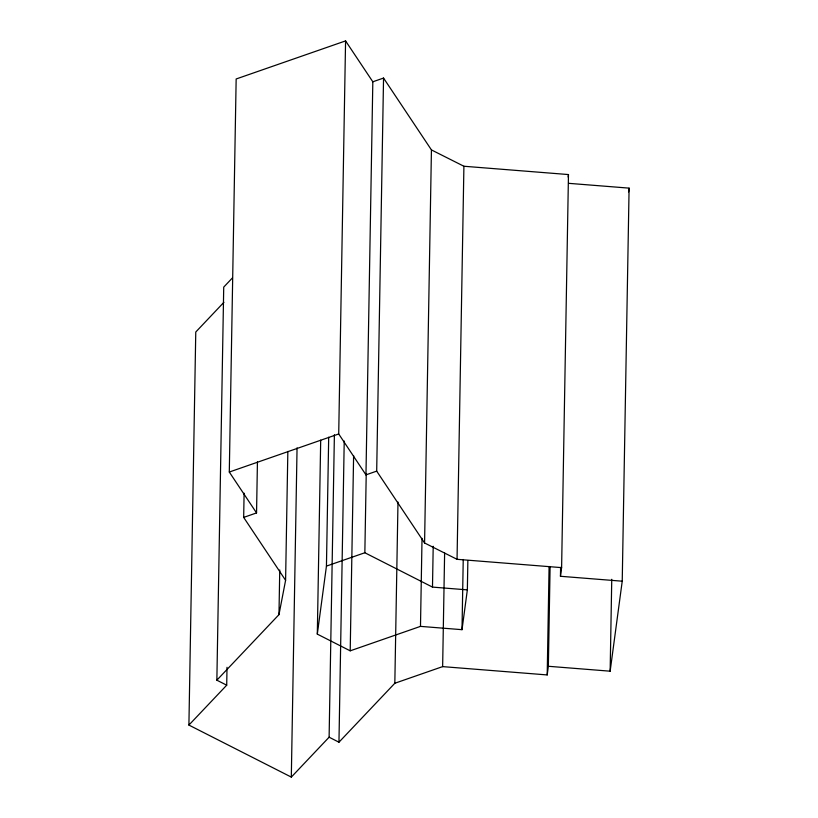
<?xml version="1.0" encoding="UTF-8"?>
<svg xmlns="http://www.w3.org/2000/svg" width="818" height="818" viewBox="0 0 818 818"><rect width="100%" height="100%" fill="white"/><g stroke="black" fill="none" stroke-linecap="round" stroke-linejoin="round"><path stroke-width="1.23" d="M334.398 434.747L329.112 737.202L291.31 777.1L188.907 725.075L195.768 332.016L223.897 302.323M188.907 725.075L226.709 685.187L216.862 680.187L223.723 287.118L232.465 277.885M216.862 680.187L278.969 614.645L285.594 580.32L243.672 517.405L256.545 512.927L229.296 472.037L236.157 78.978L345.574 40.9L372.824 81.79L365.963 474.859L376.689 471.127L383.55 78.058L372.824 81.79M226.709 685.187L227.015 667.314M243.672 517.405L244.101 493.162M256.545 512.927L257.435 461.884M278.969 614.645L279.746 569.972M285.594 580.32L287.844 451.424M291.31 777.1L297.057 447.845M467.865 560.524L467.354 589.87L462.006 629.676L420.483 626.373L350.206 650.831L317.312 634.124L320.697 440.145M317.312 634.124L326.443 566.107L328.693 437.211M365.963 474.859L338.713 433.969L345.574 40.9M329.112 737.202L338.959 742.212L344.225 441.025M350.206 650.831L353.611 455.575M467.354 589.87L432.487 587.099L364.848 552.743L366.229 473.622M338.959 742.212L394.828 683.255L397.988 502.037M420.483 626.373L422.027 538.316M550.095 566.731L548.357 666.281L610.146 671.189L622.232 581.199L560.453 576.281L561.608 567.631L457.047 559.318L424.573 542.978L431.434 149.919L383.55 78.058M432.487 587.099L433.203 546.26M394.828 683.255L442.64 666.619L444.624 553.04M457.047 559.318L463.908 166.248L431.434 149.919M462.006 629.676L463.233 559.492M442.64 666.619L547.201 674.932L549.093 566.455M560.453 576.281L560.606 567.355M561.608 567.631L568.469 174.561L463.908 166.248M610.146 671.189L611.752 579.308M622.232 581.199L629.093 188.13L568.571 183.324M568.142 177.036L568.469 174.561M547.201 674.932L548.357 666.281M628.592 191.882L629.093 188.13M229.296 472.037L338.713 433.969M326.443 566.107L364.848 552.743M376.689 471.127L424.573 542.978"/></g></svg>
